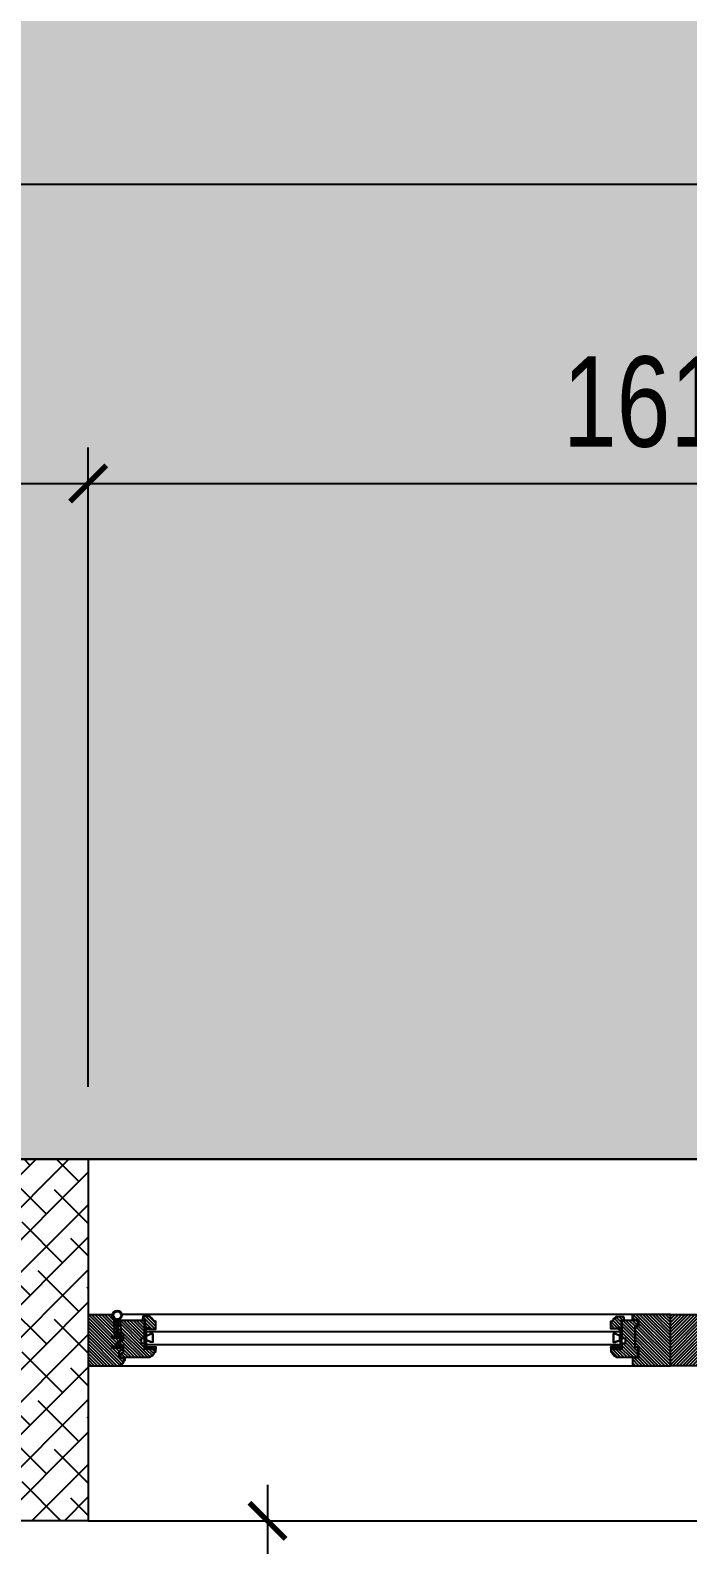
# Model space of a CAD drawing. Header units: metres. Extents: x -577923 to -19598, y 119734 to 247764.
# Drawn here: x -370590 to -369681, y 121091 to 123185 of the extents above; entities that cross this region are included whole.
import ezdxf

# ---------------------------------------------------------------- set-up
doc = ezdxf.new("R2010")
doc.units = ezdxf.units.M
for name, color, linetype in [('dim', 4, 'Continuous'), ('k', 1, 'Continuous'), ('wall', 5, 'Continuous'), ('windows', 7, 'Continuous')]:
    doc.layers.add(name, color=color, linetype=linetype)
doc.styles.add('KOTE', font='romrust.shx', dxfattribs={"width": 0.8})
doc.dimstyles.new('ayala 50', dxfattribs={"dimscale": 50, "dimtxt": 2.5, "dimasz": 1, "dimexe": 1, "dimexo": 2, "dimgap": 1, "dimtad": 1, "dimdec": 0, "dimzin": 9, "dimdsep": 46, "dimtxsty": 'KOTE', "dimblk": 'ARCHTICK', "dimcen": 0, "dimdle": 1, "dimclrd": 4, "dimclre": 4, "dimclrt": 3, "dimadec": 0, "dimazin": 0, "dimtfac": 0.666667, "dimtdec": 0, "dimtix": 1, "dimtmove": 2, "dimatfit": 0, "dimfxl": 1, "dimtvp": 1, "dimtolj": 1, "dimarcsym": 0})

# ---------------------------------------------------------------- blocks, each defined once
blk = doc.blocks.new('Joint-K7335')
at = {"layer": 'windows', "color": 7}
for points in [[(3.9, 10.7, -0.206505), (4.5, 11.8, -0.277528), (4.6, 11.7), (4.7, 11.5, 0.626267), (5.4, 11.5, 0.131441), (5.5, 11.7), (5.5, 18, 0.509109), (4.6, 18.4, -0.294424), (2, 18.3, 0.173488), (1.3, 18.5), (0, 18.5), (0, 2.1, 0.415334), (1.2, 0.9, 0.048115), (1.5, 0.9, 0.113375), (1.5, 1), (4, 2.8, 0.235966), (4, 2.9), (4, 3.3, 0.247659), (4, 3.4, 0.287937), (3.6, 3.4), (1.8, 2.3, -0.576722), (1.5, 2.5), (1.5, 3.3, -0.235966), (1.6, 3.5), (4, 5.3, 0.235966), (4, 5.3), (4, 5.7, 0.247659), (4, 5.8, 0.287937), (3.6, 5.8), (1.8, 4.8, -0.576722), (1.5, 5), (1.5, 6.3, -0.384094), (2.6, 7.5, -0.021813), (2.7, 7.5), (6.5, 7.5), (6.5, 7.6, 0.333043), (5.7, 8.5, -0.293245), (5.3, 8.9, 0.008528), (5.2, 9.3, 0.265517), (5, 9.5, 0.023748), (4.8, 9.5, -0.356149), (3.9, 10.7, -0.356149)], [(3.2, 10.8, 0.355005), (4.6, 8.8, -0.567624), (4.7, 8.8, -0.24708), (4.4, 8.7), (2.2, 9, -0.351704), (1.2, 10.1), (1.2, 12.9, -0.414214), (1.5, 13.2), (1.6, 13.2, 0.277073), (1.9, 13.4), (3.7, 16.8, -0.041112), (3.8, 17), (4.1, 17.7, -0.50666), (4.6, 17.7, -0.2771), (4.6, 17.5), (4.6, 13.3, 0.213422), (4.7, 13.1, -0.886227), (4.4, 12.6, 0.250571), (3.2, 10.8)]]:
    blk.add_lwpolyline(points, format="xyb", dxfattribs=at)
blk.add_lwpolyline([(1.6, 17.8, 0.632714), (1, 17.6), (1, 14.2, 0.78091), (1.6, 14.1), (3.2, 17.1, -0.117333), (3.3, 17.2, 1.218085), (3, 17.5, -0.285776), (2.7, 17.3, -0.145588)], format="xyb", close=True, dxfattribs=at)
blk = doc.blocks.new('_ArchTick')
at = {"color": 0, "linetype": 'ByBlock', "const_width": 0.15}
blk.add_lwpolyline([(-0.5, -0.5), (0.5, 0.5)], dxfattribs=at)
blk = doc.blocks.new('*D510')
at = {"layer": 'Defpoints', "color": 0, "linetype": 'ByBlock', "transparency": 16777216}
for p in [(-370510.1, 122558), (-371000.1, 121623.6), (-370510.1, 121623.6)]:
    blk.add_point(p, dxfattribs=at)
at = {"layer": 'dim', "color": 4, "linetype": 'ByBlock', "lineweight": -2, "transparency": 16777216}
for p, q in [((-371000.1, 121723.6), (-371000.1, 122608)), ((-370510.1, 121723.6), (-370510.1, 122608)), ((-371050.1, 122558), (-370460.1, 122558))]:
    blk.add_line(p, q, dxfattribs=at)
at = {"layer": 'dim', "color": 4, "linetype": 'ByBlock', "lineweight": -2, "transparency": 16777216, "xscale": 50, "yscale": 50, "zscale": 50, "rotation": 180}
blk.add_blockref('_ArchTick', (-371000.1, 122558), dxfattribs=at)
at = {"layer": 'dim', "color": 4, "linetype": 'ByBlock', "lineweight": -2, "transparency": 16777216, "xscale": 50, "yscale": 50, "zscale": 50}
blk.add_blockref('_ArchTick', (-370510.1, 122558), dxfattribs=at)
at = {"layer": 'dim', "color": 3, "linetype": 'ByBlock', "transparency": 16777216, "insert": (-370755.1, 122670.5), "char_height": 125, "attachment_point": 5, "style": 'KOTE'}
blk.add_mtext('\\A1;490', dxfattribs=at)
blk = doc.blocks.new('*D511')
at = {"layer": 'Defpoints', "color": 0, "linetype": 'ByBlock', "transparency": 16777216}
for p in [(-368900.1, 122558), (-370510.1, 121623.6), (-368900.1, 121623.6)]:
    blk.add_point(p, dxfattribs=at)
at = {"layer": 'dim', "color": 4, "linetype": 'ByBlock', "lineweight": -2, "transparency": 16777216}
for p, q in [((-370510.1, 121723.6), (-370510.1, 122608)), ((-368900.1, 121723.6), (-368900.1, 122608)), ((-370560.1, 122558), (-368850.1, 122558))]:
    blk.add_line(p, q, dxfattribs=at)
at = {"layer": 'dim', "color": 4, "linetype": 'ByBlock', "lineweight": -2, "transparency": 16777216, "xscale": 50, "yscale": 50, "zscale": 50, "rotation": 180}
blk.add_blockref('_ArchTick', (-370510.1, 122558), dxfattribs=at)
at = {"layer": 'dim', "color": 4, "linetype": 'ByBlock', "lineweight": -2, "transparency": 16777216, "xscale": 50, "yscale": 50, "zscale": 50}
blk.add_blockref('_ArchTick', (-368900.1, 122558), dxfattribs=at)
at = {"layer": 'dim', "color": 3, "linetype": 'ByBlock', "transparency": 16777216, "insert": (-369705.1, 122670.5), "char_height": 125, "attachment_point": 5, "style": 'KOTE'}
blk.add_mtext('\\A1;1610', dxfattribs=at)
blk = doc.blocks.new('*D531')
at = {"layer": 'Defpoints', "color": 0, "linetype": 'ByBlock', "transparency": 16777216}
for p in [(-371775.1, 121123.6), (-370510.1, 121123.6), (-370510.1, 120880.1)]:
    blk.add_point(p, dxfattribs=at)
at = {"layer": 'dim', "color": 4, "linetype": 'ByBlock', "lineweight": -2, "transparency": 16777216}
for p, q in [((-371775.1, 121023.6), (-371775.1, 120830.1)), ((-370510.1, 121023.6), (-370510.1, 120830.1)), ((-371825.1, 120880.1), (-370460.1, 120880.1))]:
    blk.add_line(p, q, dxfattribs=at)
at = {"layer": 'dim', "color": 4, "linetype": 'ByBlock', "lineweight": -2, "transparency": 16777216, "xscale": 50, "yscale": 50, "zscale": 50, "rotation": 180}
blk.add_blockref('_ArchTick', (-371775.1, 120880.1), dxfattribs=at)
at = {"layer": 'dim', "color": 4, "linetype": 'ByBlock', "lineweight": -2, "transparency": 16777216, "xscale": 50, "yscale": 50, "zscale": 50}
blk.add_blockref('_ArchTick', (-370510.1, 120880.1), dxfattribs=at)
at = {"layer": 'dim', "color": 3, "linetype": 'ByBlock', "transparency": 16777216, "insert": (-371142.6, 120992.6), "char_height": 125, "attachment_point": 5, "style": 'KOTE'}
blk.add_mtext('\\A1;1265', dxfattribs=at)
blk = doc.blocks.new('*D532')
at = {"layer": 'Defpoints', "color": 0, "linetype": 'ByBlock', "transparency": 16777216}
for p in [(-370510.1, 121123.6), (-368900.1, 121123.6), (-368900.1, 120880.1)]:
    blk.add_point(p, dxfattribs=at)
at = {"layer": 'dim', "color": 4, "linetype": 'ByBlock', "lineweight": -2, "transparency": 16777216}
for p, q in [((-370510.1, 121023.6), (-370510.1, 120830.1)), ((-368900.1, 121023.6), (-368900.1, 120830.1)), ((-370560.1, 120880.1), (-368850.1, 120880.1))]:
    blk.add_line(p, q, dxfattribs=at)
at = {"layer": 'dim', "color": 4, "linetype": 'ByBlock', "lineweight": -2, "transparency": 16777216, "xscale": 50, "yscale": 50, "zscale": 50, "rotation": 180}
blk.add_blockref('_ArchTick', (-370510.1, 120880.1), dxfattribs=at)
at = {"layer": 'dim', "color": 4, "linetype": 'ByBlock', "lineweight": -2, "transparency": 16777216, "xscale": 50, "yscale": 50, "zscale": 50}
blk.add_blockref('_ArchTick', (-368900.1, 120880.1), dxfattribs=at)
at = {"layer": 'dim', "color": 3, "linetype": 'ByBlock', "transparency": 16777216, "insert": (-369705.1, 120992.6), "char_height": 125, "attachment_point": 5, "style": 'KOTE'}
blk.add_mtext('\\A1;1610', dxfattribs=at)
blk = doc.blocks.new('*D540')
at = {"layer": 'Defpoints', "color": 0, "linetype": 'ByBlock', "transparency": 16777216}
for p in [(-370510.1, 121123.6), (-370510.1, 120003.6), (-370262.2, 120003.6)]:
    blk.add_point(p, dxfattribs=at)
at = {"layer": 'dim', "color": 4, "linetype": 'ByBlock', "lineweight": -2, "transparency": 16777216}
for p, q in [((-370262.2, 121173.6), (-370262.2, 119953.6)), ((-370410.1, 121123.6), (-370212.2, 121123.6)), ((-370410.1, 120003.6), (-370212.2, 120003.6))]:
    blk.add_line(p, q, dxfattribs=at)
at = {"layer": 'dim', "color": 4, "linetype": 'ByBlock', "lineweight": -2, "transparency": 16777216, "xscale": 50, "yscale": 50, "zscale": 50}
for p, rotation in [((-370262.2, 121123.6), 90), ((-370262.2, 120003.6), 270)]:
    blk.add_blockref('_ArchTick', p, dxfattribs=dict(at, rotation=rotation))
at = {"layer": 'dim', "color": 3, "linetype": 'ByBlock', "transparency": 16777216, "insert": (-370374.7, 120563.6), "char_height": 125, "attachment_point": 5, "rotation": 90, "style": 'KOTE'}
blk.add_mtext('\\A1;1120', dxfattribs=at)
blk = doc.blocks.new('*D547')
at = {"layer": 'Defpoints', "color": 0, "linetype": 'ByBlock', "transparency": 16777216}
for p in [(-374785.1, 122971.4), (-359510.1, 122258.6), (-374785.1, 121623.6)]:
    blk.add_point(p, dxfattribs=at)
at = {"layer": 'dim', "color": 4, "linetype": 'ByBlock', "lineweight": -2, "transparency": 16777216}
for p, q in [((-374785.1, 121723.6), (-374785.1, 123021.4)), ((-359510.1, 122358.6), (-359510.1, 123021.4)), ((-359460.1, 122971.4), (-374835.1, 122971.4))]:
    blk.add_line(p, q, dxfattribs=at)
at = {"layer": 'dim', "color": 4, "linetype": 'ByBlock', "lineweight": -2, "transparency": 16777216, "xscale": 50, "yscale": 50, "zscale": 50, "rotation": 180}
blk.add_blockref('_ArchTick', (-374785.1, 122971.4), dxfattribs=at)
at = {"layer": 'dim', "color": 4, "linetype": 'ByBlock', "lineweight": -2, "transparency": 16777216, "xscale": 50, "yscale": 50, "zscale": 50}
blk.add_blockref('_ArchTick', (-359510.1, 122971.4), dxfattribs=at)
at = {"layer": 'dim', "color": 3, "linetype": 'ByBlock', "transparency": 16777216, "insert": (-367147.6, 123083.9), "char_height": 125, "attachment_point": 5, "style": 'KOTE'}
blk.add_mtext('\\A1;15275', dxfattribs=at)

msp = doc.modelspace()

# ---------------------------------------------------------------- hatches: boundary and pattern name
h = msp.add_hatch()
h.set_pattern_fill('ANSI31', color=4, style=0)
h.set_pattern_definition([(315, (-493522.445, 128491.0597), (-2.24506403, -2.24506403), [])])
edge = h.paths.add_edge_path()
edge.add_line((-370468.1, 121366.3), (-370461.8, 121366.3))
edge.add_line((-370461.8, 121366.3), (-370461.8, 121356.6))
edge.add_line((-370461.8, 121356.6), (-370464.8, 121354.9))
edge.add_arc((-370464, 121353.6), 1.5, 120.1137, 180)
edge.add_line((-370465.5, 121353.6), (-370465.5, 121350.2))
edge.add_line((-370465.5, 121350.2), (-370465.1, 121349.8))
edge.add_line((-370465.1, 121349.8), (-370424.3, 121349.8))
edge.add_line((-370424.3, 121349.8), (-370424.3, 121351.3))
edge.add_arc((-370424.3, 121357.3), 6, 270, 360)
edge.add_line((-370418.3, 121357.3), (-370416.8, 121357.3))
edge.add_line((-370416.8, 121357.3), (-370416.8, 121361.1))
edge.add_line((-370416.8, 121361.1), (-370432.1, 121361.1))
edge.add_line((-370432.1, 121361.1), (-370432.1, 121368.6))
edge.add_line((-370432.1, 121368.6), (-370436.6, 121368.6))
edge.add_line((-370436.6, 121368.6), (-370436.6, 121376.1))
edge.add_line((-370436.6, 121376.1), (-370432.1, 121376.1))
edge.add_line((-370432.1, 121376.1), (-370432.1, 121400.8))
edge.add_line((-370432.1, 121400.8), (-370468.9, 121400.8))
edge.add_line((-370468.9, 121400.8), (-370469.3, 121400.5))
edge.add_line((-370469.3, 121400.5), (-370468.7, 121380.6))
edge.add_line((-370468.7, 121380.6), (-370468.4, 121380.2))
edge.add_line((-370468.4, 121380.2), (-370461.8, 121380.2))
edge.add_line((-370461.8, 121380.2), (-370461.8, 121373.5))
edge.add_line((-370461.8, 121373.5), (-370468.5, 121369.3))
edge.add_line((-370468.5, 121369.3), (-370468.5, 121366.7))
edge.add_line((-370468.5, 121366.7), (-370468.1, 121366.3))
edge = h.paths.add_edge_path()
edge.add_line((-370431.4, 121390.3), (-370426.1, 121390.3))
edge.add_line((-370426.1, 121390.3), (-370426.1, 121388.8))
edge.add_line((-370426.1, 121388.8), (-370416.8, 121388.8))
edge.add_line((-370416.8, 121388.8), (-370416.8, 121399.3))
edge.add_arc((-370416.9, 121403.2), 3.87, 198.7208, 271.2952, ccw=False)
edge.add_arc((-370424.2, 121400.7), 3.87, 18.7208, 91.2952)
edge.add_line((-370424.3, 121404.6), (-370424.3, 121406.1))
edge.add_line((-370424.3, 121406.1), (-370434.6, 121406.1))
edge.add_line((-370434.6, 121406.1), (-370435.5, 121400.8))
edge.add_line((-370435.5, 121400.8), (-370431.8, 121400.8))
edge.add_line((-370431.8, 121400.8), (-370431.4, 121390.3))
edge = h.paths.add_edge_path()
edge.add_line((-370470.4, 121381.6), (-370470.4, 121400.8))
edge.add_arc((-370470.4, 121407.6), 6.75, 180, 270, ccw=False)
edge.add_line((-370477.1, 121407.6), (-370477.1, 121408.6))
edge.add_line((-370477.1, 121408.6), (-370510.1, 121408.6))
edge.add_line((-370510.1, 121408.6), (-370510.1, 121338.1))
edge.add_line((-370510.1, 121338.1), (-370466.6, 121338.1))
edge.add_line((-370466.6, 121338.1), (-370466.6, 121339.6))
edge.add_arc((-370466.6, 121345.6), 6, 270, 360)
edge.add_line((-370460.6, 121345.6), (-370459.1, 121345.6))
edge.add_line((-370459.1, 121345.6), (-370459.1, 121348.7))
edge.add_line((-370459.1, 121348.7), (-370467.4, 121348.7))
edge.add_line((-370467.4, 121348.7), (-370467.4, 121357.7))
edge.add_line((-370467.4, 121357.7), (-370463.6, 121360))
edge.add_line((-370463.6, 121360), (-370463.6, 121361.8))
edge.add_line((-370463.6, 121361.8), (-370464, 121362.2))
edge.add_line((-370464, 121362.2), (-370477.5, 121362.2))
edge.add_line((-370477.5, 121362.2), (-370477.5, 121365.2))
edge.add_line((-370477.5, 121365.2), (-370471.9, 121365.2))
edge.add_line((-370471.9, 121365.2), (-370471.9, 121367.7))
edge.add_line((-370471.9, 121367.7), (-370470.4, 121367.7))
edge.add_line((-370470.4, 121367.7), (-370470.4, 121369.8))
edge.add_line((-370470.4, 121369.8), (-370463.6, 121373.8))
edge.add_line((-370463.6, 121373.8), (-370463.6, 121375.7))
edge.add_line((-370463.6, 121375.7), (-370464, 121376.1))
edge.add_line((-370464, 121376.1), (-370477.5, 121376.1))
edge.add_line((-370477.5, 121376.1), (-370477.5, 121379.1))
edge.add_line((-370477.5, 121379.1), (-370471.9, 121379.1))
edge.add_line((-370471.9, 121379.1), (-370471.9, 121381.6))
h = msp.add_hatch()
h.set_pattern_fill('ANSI31', color=4, style=0)
h.set_pattern_definition([(315, (-493689.945, 128491.0597), (-2.24506403, -2.24506403), [])])
edge = h.paths.add_edge_path()
edge.add_line((-369772.3, 121361.1), (-369787.6, 121361.1))
edge.add_line((-369787.6, 121361.1), (-369787.6, 121357.3))
edge.add_line((-369787.6, 121357.3), (-369786.1, 121357.3))
edge.add_arc((-369780.1, 121357.3), 6, 180, 270)
edge.add_line((-369780.1, 121351.3), (-369780.1, 121349.8))
edge.add_line((-369780.1, 121349.8), (-369750.1, 121349.8))
edge.add_line((-369750.1, 121349.8), (-369750.1, 121363.3))
edge.add_line((-369750.1, 121363.3), (-369753.9, 121363.3))
edge.add_line((-369753.9, 121363.3), (-369753.9, 121393.3))
edge.add_line((-369753.9, 121393.3), (-369750.1, 121393.3))
edge.add_line((-369750.1, 121393.3), (-369750.1, 121400.8))
edge.add_line((-369750.1, 121400.8), (-369772.3, 121400.8))
edge.add_line((-369772.3, 121400.8), (-369772.3, 121376.1))
edge.add_line((-369772.3, 121376.1), (-369767.8, 121376.1))
edge.add_line((-369767.8, 121376.1), (-369767.8, 121368.6))
edge.add_line((-369767.8, 121368.6), (-369772.3, 121368.6))
edge.add_line((-369772.3, 121368.6), (-369772.3, 121361.1))
h.paths.add_polyline_path([(-369757.6, 121348.8), (-369757.6, 121338.1), (-369705.1, 121338.1), (-369705.1, 121409.1), (-369757.6, 121409.1), (-369757.6, 121401.8), (-369749.1, 121401.8), (-369749.1, 121392.3), (-369753.9, 121392.3), (-369753.9, 121364.3), (-369749.1, 121364.3), (-369749.1, 121348.8)])
edge = h.paths.add_edge_path()
edge.add_line((-369773, 121390.6), (-369778.3, 121390.6))
edge.add_line((-369778.3, 121390.6), (-369778.3, 121389.1))
edge.add_line((-369778.3, 121389.1), (-369787.6, 121389.1))
edge.add_line((-369787.6, 121389.1), (-369787.6, 121399.6))
edge.add_arc((-369787.6, 121403.4), 3.87, 268.7048, 341.2792)
edge.add_arc((-369780.2, 121401), 3.87, 88.7048, 161.2792, ccw=False)
edge.add_line((-369780.1, 121404.8), (-369780.1, 121406.1))
edge.add_line((-369780.1, 121406.1), (-369769.8, 121406.1))
edge.add_line((-369769.8, 121406.1), (-369768.9, 121401.1))
edge.add_line((-369768.9, 121401.1), (-369773, 121401.1))
edge.add_line((-369773, 121401.1), (-369773, 121390.6))
h = msp.add_hatch()
h.set_pattern_fill('ANSI31', color=4, style=0)
h.set_pattern_definition([(225, (-245720.3383, 128491.0597), (2.24506403, -2.24506403), [])])
edge = h.paths.add_edge_path()
edge.add_line((-369638, 121361.1), (-369622.6, 121361.1))
edge.add_line((-369622.6, 121361.1), (-369622.6, 121357.3))
edge.add_line((-369622.6, 121357.3), (-369624.1, 121357.3))
edge.add_arc((-369630.1, 121357.3), 6, -90, 0, ccw=False)
edge.add_line((-369630.1, 121351.3), (-369630.1, 121349.8))
edge.add_line((-369630.1, 121349.8), (-369660.1, 121349.8))
edge.add_line((-369660.1, 121349.8), (-369660.1, 121363.3))
edge.add_line((-369660.1, 121363.3), (-369656.4, 121363.3))
edge.add_line((-369656.4, 121363.3), (-369656.4, 121393.3))
edge.add_line((-369656.4, 121393.3), (-369660.1, 121393.3))
edge.add_line((-369660.1, 121393.3), (-369660.1, 121400.8))
edge.add_line((-369660.1, 121400.8), (-369638, 121400.8))
edge.add_line((-369638, 121400.8), (-369638, 121376.1))
edge.add_line((-369638, 121376.1), (-369642.5, 121376.1))
edge.add_line((-369642.5, 121376.1), (-369642.5, 121368.6))
edge.add_line((-369642.5, 121368.6), (-369638, 121368.6))
edge.add_line((-369638, 121368.6), (-369638, 121361.1))
h.paths.add_polyline_path([(-369652.6, 121348.8), (-369652.6, 121338.1), (-369705.1, 121338.1), (-369705.1, 121409.1), (-369652.6, 121409.1), (-369652.6, 121401.8), (-369661.1, 121401.8), (-369661.1, 121392.3), (-369656.4, 121392.3), (-369656.4, 121364.3), (-369661.1, 121364.3), (-369661.1, 121348.8)])
edge = h.paths.add_edge_path()
edge.add_line((-369637.3, 121390.6), (-369632, 121390.6))
edge.add_line((-369632, 121390.6), (-369632, 121389.1))
edge.add_line((-369632, 121389.1), (-369622.6, 121389.1))
edge.add_line((-369622.6, 121389.1), (-369622.6, 121399.6))
edge.add_arc((-369622.7, 121403.4), 3.87, 198.7208, 271.2952, ccw=False)
edge.add_arc((-369630.1, 121401), 3.87, 18.7208, 91.2952)
edge.add_line((-369630.1, 121404.8), (-369630.1, 121406.1))
edge.add_line((-369630.1, 121406.1), (-369640.5, 121406.1))
edge.add_line((-369640.5, 121406.1), (-369641.4, 121401.1))
edge.add_line((-369641.4, 121401.1), (-369637.3, 121401.1))
edge.add_line((-369637.3, 121401.1), (-369637.3, 121390.6))
at = {"ltscale": 10}
h = msp.add_hatch(dxfattribs=at)
h.set_pattern_fill('ANGLE', color=4, scale=0.1125, angle=-45, style=0)
h.set_pattern_definition([(45, (-372433.1681, 121975.0368), (0.55565335, -0.55565335), [0.5715, -0.2143125]), (315, (-372433.1681, 121975.0368), (-0.55565335, -0.55565335), [0.5715, -0.2143125])])
edge = h.paths.add_edge_path()
edge.add_line((-370431.8, 121390.3), (-370427.3, 121390.3))
edge.add_arc((-370427.8, 121389.6), 0.938, -53.1301, 53.1301, ccw=False)
edge.add_line((-370427.3, 121388.8), (-370431.8, 121388.8))
edge.add_arc((-370431.2, 121389.6), 0.926, 125.8841, 234.1159, ccw=False)
h = msp.add_hatch(dxfattribs=at)
h.set_pattern_fill('ANGLE', color=4, scale=0.1125, angle=-45, style=0)
h.set_pattern_definition([(45, (-372429.0431, 121975.0368), (0.55565335, -0.55565335), [0.5715, -0.2143125]), (315, (-372429.0431, 121975.0368), (-0.55565335, -0.55565335), [0.5715, -0.2143125])])
edge = h.paths.add_edge_path()
edge.add_line((-370432.1, 121388.8), (-370429.9, 121388.8))
edge.add_line((-370429.9, 121388.8), (-370429.9, 121387.3))
edge.add_arc((-370431, 121387.6), 1.16, 194.793, 345.207, ccw=False)
edge.add_line((-370432.1, 121387.3), (-370432.1, 121388.8))
h = msp.add_hatch(dxfattribs=at)
h.set_pattern_fill('ANGLE', color=4, scale=0.1125, angle=-45, style=0)
h.set_pattern_definition([(135, (-367771.2402, 121975.0368), (-0.55565335, -0.55565335), [0.5715, -0.2143125]), (225, (-367771.2402, 121975.0368), (0.55565335, -0.55565335), [0.5715, -0.2143125])])
edge = h.paths.add_edge_path()
edge.add_line((-369772.6, 121390.3), (-369777.1, 121390.3))
edge.add_arc((-369776.6, 121389.6), 0.938, 126.8699, 233.1301)
edge.add_line((-369777.1, 121388.8), (-369772.6, 121388.8))
edge.add_arc((-369773.2, 121389.6), 0.926, 305.8841, 414.1159)
h = msp.add_hatch(dxfattribs=at)
h.set_pattern_fill('ANGLE', color=4, scale=0.1125, angle=-45, style=0)
h.set_pattern_definition([(135, (-367775.3652, 121975.0368), (-0.55565335, -0.55565335), [0.5715, -0.2143125]), (225, (-367775.3652, 121975.0368), (0.55565335, -0.55565335), [0.5715, -0.2143125])])
edge = h.paths.add_edge_path()
edge.add_line((-369772.3, 121388.8), (-369774.5, 121388.8))
edge.add_line((-369774.5, 121388.8), (-369774.5, 121387.3))
edge.add_arc((-369773.4, 121387.6), 1.16, 194.793, 345.207)
edge.add_line((-369772.3, 121387.3), (-369772.3, 121388.8))
h = msp.add_hatch(dxfattribs=at)
h.set_pattern_fill('BRASS', color=4, scale=0.225, angle=-45, style=0)
h.set_pattern_definition([(45, (-372429.0431, 121965.2868), (1.0102788, -1.0102788), []), (45, (-372428.538, 121964.7816), (1.0102788, -1.0102788), [0.714375, -0.3571875])])
h.paths.add_polyline_path([(-370428.8, 121361.1), (-370428.8, 121364.1), (-370419.8, 121364.1), (-370419.8, 121361.1)])
h = msp.add_hatch(dxfattribs=at)
h.set_pattern_fill('ANGLE', color=4, scale=0.1125, angle=-45, style=0)
h.set_pattern_definition([(45, (-372429.0431, 121965.2868), (0.55565335, -0.55565335), [0.5715, -0.2143125]), (315, (-372429.0431, 121965.2868), (-0.55565335, -0.55565335), [0.5715, -0.2143125])])
h.paths.add_polyline_path([(-370419.8, 121361.1), (-370419.8, 121364.1), (-370416.8, 121364.1), (-370416.8, 121361.1)])
h = msp.add_hatch(dxfattribs=at)
h.set_pattern_fill('ANGLE', color=4, scale=0.1125, angle=-45, style=0)
h.set_pattern_definition([(135, (-367775.3652, 121965.2868), (-0.55565335, -0.55565335), [0.5715, -0.2143125]), (225, (-367775.3652, 121965.2868), (0.55565335, -0.55565335), [0.5715, -0.2143125])])
h.paths.add_polyline_path([(-369784.6, 121361.1), (-369784.6, 121364.1), (-369787.6, 121364.1), (-369787.6, 121361.1)])
h = msp.add_hatch(dxfattribs=at)
h.set_pattern_fill('BRASS', color=4, scale=0.225, angle=-45, style=0)
h.set_pattern_definition([(135, (-367775.3652, 121965.2868), (-1.0102788, -1.0102788), []), (135, (-367775.8704, 121964.7816), (-1.0102788, -1.0102788), [0.714375, -0.3571875])])
h.paths.add_polyline_path([(-369775.6, 121361.1), (-369775.6, 121364.1), (-369784.6, 121364.1), (-369784.6, 121361.1)])
at = {"layer": 'k', "linetype": 'ByBlock'}
h = msp.add_hatch(color=254, dxfattribs=at)
h.paths.add_polyline_path([(-374785.1, 129703.6), (-358415.1, 129703.6), (-358415.1, 129533.6), (-357745.1, 129533.6), (-357745.1, 125953.6), (-359790.1, 125953.6), (-359790.1, 125543.6), (-359510.1, 125543.6), (-359510.1, 122258.6), (-359750.1, 122258.6), (-359750.1, 121693.6), (-363775.1, 121693.6), (-363775.1, 122258.6), (-364180.1, 122258.6), (-364180.1, 121623.6), (-367175.1, 121623.6), (-367175.1, 121893.6), (-367990.1, 121893.6), (-367990.1, 121623.6), (-371000.1, 121623.6), (-371000.1, 122313.6), (-371405.1, 122313.6), (-371405.1, 121623.6), (-374785.1, 121623.6)])
h.paths.add_polyline_path([(-371030.1, 125898.6), (-371450.1, 125898.6), (-371450.1, 125098.6), (-371030.1, 125098.6)], flags=16)
h.paths.add_polyline_path([(-372525.1, 127413.6), (-371625.1, 127413.6), (-371625.1, 126973.6), (-372525.1, 126973.6)], flags=16)
h.paths.add_polyline_path([(-373725.1, 127413.6), (-372845.1, 127413.6), (-372845.1, 126973.6), (-373725.1, 126973.6)], flags=16)
h.paths.add_polyline_path([(-366450.1, 128098.6), (-367330.1, 128098.6), (-367330.1, 127218.6), (-366450.1, 127218.6)], flags=16)
h.paths.add_polyline_path([(-367165.1, 125898.6), (-367975.1, 125898.6), (-367975.1, 125488.6), (-367165.1, 125488.6)], flags=16)
h.paths.add_polyline_path([(-363790.1, 125898.6), (-364205.1, 125898.6), (-364205.1, 125083.6), (-363790.1, 125083.6)], flags=16)
at = {"layer": 'wall'}
h = msp.add_hatch(dxfattribs=at)
h.set_pattern_fill('ANSI38', color=4, scale=10, style=0)
h.set_pattern_definition([(45, (24967.446, 0), (-22.4506403, 22.4506403), []), (135, (24967.446, 0), (-67.351921, 22.4506403), [79.375, -47.625])])
h.paths.add_polyline_path([(-371775.1, 121123.6), (-371775.1, 121623.6), (-370510.1, 121623.6), (-370510.1, 121123.6)])

# ---------------------------------------------------------------- linework, layer by layer
at = {"color": 4, "ltscale": 10}
for p, q in [((-370474.1, 121395.1), (-370474.1, 121402)), ((-370465.3, 121395.3), (-370465.6, 121402.2)), ((-370432.1, 121363.3), (-370429.9, 121386.6)), ((-370429.9, 121363.3), (-370432.1, 121386.6)), ((-370429.9, 121388.8), (-370429.9, 121364.1)), ((-369774.5, 121363.3), (-369772.3, 121386.6)), ((-369772.3, 121363.3), (-369774.5, 121386.6))]:
    msp.add_line(p, q, dxfattribs=at)
at = {"color": 8}
for p, q in [((-369757.6, 121409.1), (-370463.6, 121409.1)), ((-370466.6, 121338.1), (-369757.6, 121338.1))]:
    msp.add_line(p, q, dxfattribs=at)
for p, q in [((-369757.6, 121400.8), (-369757.6, 121409.1)), ((-370471.9, 121381.6), (-370470.4, 121381.6)), ((-369774.5, 121388.8), (-369774.5, 121364.1)), ((-369750.1, 121363.3), (-369753.9, 121363.3))]:
    msp.add_line(p, q)
at = {"color": 7}
for p, q in [((-370429.9, 121385.6), (-369774.5, 121385.6)), ((-370429.9, 121367.3), (-369774.5, 121367.3))]:
    msp.add_line(p, q, dxfattribs=at)
for points in [[(-370470.4, 121381.6), (-370470.4, 121400.8, -0.414214), (-370477.1, 121407.6), (-370477.1, 121408.6), (-370510.1, 121408.6), (-370510.1, 121338.1), (-370466.6, 121338.1), (-370466.6, 121339.6, 0.414214), (-370460.6, 121345.6), (-370459.1, 121345.6), (-370459.1, 121348.7), (-370467.4, 121348.7), (-370467.4, 121357.7), (-370463.6, 121360), (-370463.6, 121361.8), (-370464, 121362.2), (-370477.5, 121362.2), (-370477.5, 121365.2), (-370471.9, 121365.2), (-370471.9, 121367.7), (-370470.4, 121367.7), (-370470.4, 121369.8), (-370463.6, 121373.8), (-370463.6, 121375.7), (-370464, 121376.1), (-370477.5, 121376.1), (-370477.5, 121379.1), (-370471.9, 121379.1), (-370471.9, 121381.6)], [(-369772.3, 121361.1), (-369787.6, 121361.1), (-369787.6, 121357.3), (-369786.1, 121357.3, 0.414214), (-369780.1, 121351.3), (-369780.1, 121349.8), (-369750.1, 121349.8), (-369750.1, 121363.3), (-369753.9, 121363.3), (-369753.9, 121393.3), (-369750.1, 121393.3), (-369750.1, 121400.8), (-369772.3, 121400.8), (-369772.3, 121376.1), (-369767.8, 121376.1), (-369767.8, 121368.6), (-369772.3, 121368.6), (-369772.3, 121361.1)]]:
    msp.add_lwpolyline(points, format="xyb", dxfattribs=at)
for points in [[(-370468.1, 121366.3), (-370461.8, 121366.3), (-370461.8, 121356.6), (-370464.8, 121354.9, 0.267417), (-370465.5, 121353.6), (-370465.5, 121350.2), (-370465.1, 121349.8), (-370424.3, 121349.8), (-370424.3, 121351.3, 0.414214), (-370418.3, 121357.3), (-370416.8, 121357.3), (-370416.8, 121361.1), (-370432.1, 121361.1), (-370432.1, 121368.6), (-370436.6, 121368.6), (-370436.6, 121376.1), (-370432.1, 121376.1), (-370432.1, 121400.8), (-370468.9, 121400.8), (-370469.3, 121400.5), (-370468.7, 121380.6), (-370468.4, 121380.2), (-370461.8, 121380.2), (-370461.8, 121373.5), (-370468.5, 121369.3), (-370468.5, 121366.7)], [(-370431.4, 121390.3), (-370426.1, 121390.3), (-370426.1, 121388.8), (-370416.8, 121388.8), (-370416.8, 121399.3, -0.327693), (-370420.5, 121402, 0.327693), (-370424.3, 121404.6), (-370424.3, 121406.1), (-370434.6, 121406.1), (-370435.5, 121400.8), (-370431.8, 121400.8), (-370431.4, 121390.3)], [(-369773, 121390.6), (-369778.3, 121390.6), (-369778.3, 121389.1), (-369787.6, 121389.1), (-369787.6, 121399.6, 0.327693), (-369783.9, 121402.2, -0.327693), (-369780.1, 121404.8), (-369780.1, 121406.1), (-369769.8, 121406.1), (-369768.9, 121401.1), (-369773, 121401.1), (-369773, 121390.6)]]:
    msp.add_lwpolyline(points, format="xyb", close=True, dxfattribs=at)
for points in [[(-369757.6, 121348.8), (-369757.6, 121338.1), (-369705.1, 121338.1), (-369705.1, 121409.1), (-369757.6, 121409.1), (-369757.6, 121401.8), (-369749.1, 121401.8), (-369749.1, 121392.3), (-369753.9, 121392.3), (-369753.9, 121364.3), (-369749.1, 121364.3), (-369749.1, 121348.8), (-369757.6, 121348.8)], [(-369652.6, 121348.8), (-369652.6, 121338.1), (-369705.1, 121338.1), (-369705.1, 121409.1), (-369652.6, 121409.1), (-369652.6, 121401.8), (-369661.1, 121401.8), (-369661.1, 121392.3), (-369656.4, 121392.3), (-369656.4, 121364.3), (-369661.1, 121364.3), (-369661.1, 121348.8), (-369652.6, 121348.8)]]:
    msp.add_lwpolyline(points, dxfattribs=at)
at = {"color": 4, "ltscale": 10}
for points in [[(-370470.4, 121395.1), (-370474.1, 121395.1), (-370474.1, 121381.6), (-370470.4, 121381.6)], [(-370469, 121395.1), (-370465.3, 121395.3), (-370464.6, 121381.8), (-370468.4, 121381.6)], [(-370432.1, 121386.6), (-370429.9, 121386.6), (-370429.9, 121363.3), (-370432.1, 121363.3)], [(-369772.3, 121386.6), (-369774.5, 121386.6), (-369774.5, 121363.3), (-369772.3, 121363.3)], [(-370428.8, 121361.1), (-370428.8, 121364.1), (-370419.8, 121364.1), (-370419.8, 121361.1)], [(-370419.8, 121361.1), (-370419.8, 121364.1), (-370416.8, 121364.1), (-370416.8, 121361.1)], [(-369784.6, 121361.1), (-369784.6, 121364.1), (-369787.6, 121364.1), (-369787.6, 121361.1)], [(-369775.6, 121361.1), (-369775.6, 121364.1), (-369784.6, 121364.1), (-369784.6, 121361.1)]]:
    msp.add_lwpolyline(points, close=True, dxfattribs=at)
for points in [[(-370431.8, 121390.3), (-370427.3, 121390.3, -0.5), (-370427.3, 121388.8), (-370431.8, 121388.8, -0.5108)], [(-370432.1, 121388.8), (-370429.9, 121388.8), (-370429.9, 121387.3, -0.770201), (-370432.1, 121387.3)], [(-369772.6, 121390.3), (-369777.1, 121390.3, 0.5), (-369777.1, 121388.8), (-369772.6, 121388.8, 0.5108)], [(-369772.3, 121388.8), (-369774.5, 121388.8), (-369774.5, 121387.3, 0.770201), (-369772.3, 121387.3)]]:
    msp.add_lwpolyline(points, format="xyb", close=True, dxfattribs=at)
at = {"color": 7}
for points in [[(-370420.9, 121382.5), (-370420.9, 121370.5), (-370424.6, 121370.5), (-370424.6, 121371.2), (-370429.9, 121373), (-370429.9, 121379.9), (-370424.6, 121381.7), (-370424.6, 121382.5)], [(-370421.3, 121382.1), (-370421.3, 121370.8), (-370424.3, 121370.8), (-370424.3, 121371.5), (-370429.5, 121373.3), (-370429.5, 121379.6), (-370424.3, 121381.5), (-370424.3, 121382.1)], [(-369784.3, 121382.5), (-369784.3, 121370.5), (-369780.5, 121370.5), (-369780.5, 121371.2), (-369774.5, 121373), (-369774.5, 121379.9), (-369780.5, 121381.7), (-369780.5, 121382.5)], [(-369783.9, 121382.1), (-369783.9, 121370.8), (-369780.9, 121370.8), (-369780.9, 121371.5), (-369774.9, 121373.3), (-369774.9, 121379.6), (-369780.9, 121381.5), (-369780.9, 121382.1)]]:
    msp.add_lwpolyline(points, close=True, dxfattribs=at)
for radius in [6.56, 5.25]:
    msp.add_circle((-370470, 121407.8), radius, dxfattribs=at)
at = {"layer": 'k', "color": 1, "linetype": 'ByBlock'}
msp.add_lwpolyline([(-364180.1, 121623.6), (-367175.1, 121623.6), (-367175.1, 121893.6), (-367990.1, 121893.6), (-367990.1, 121623.6), (-371000.1, 121623.6), (-371000.1, 122313.6), (-371405.1, 122313.6), (-371405.1, 121623.6), (-374785.1, 121623.6), (-374785.1, 129703.6)], dxfattribs=at)
at = {"layer": 'wall', "color": 4, "linetype": 'ByBlock'}
for p, q in [((-370510.1, 121623.6), (-368900.1, 121623.6)), ((-370510.1, 121123.6), (-368900.1, 121123.6))]:
    msp.add_line(p, q, dxfattribs=at)
at = {"layer": 'wall', "linetype": 'ByBlock'}
msp.add_lwpolyline([(-371775.1, 121123.6), (-371775.1, 121623.6), (-371775.1, 121623.6), (-371775.1, 121623.6), (-370510.1, 121623.6), (-370510.1, 121623.6), (-370510.1, 121623.6), (-370510.1, 121123.6), (-371775.1, 121123.6)], dxfattribs=at)

# ---------------------------------------------------------------- block references
at = {"layer": 'wall', "color": 4, "ltscale": 10, "xscale": -0.75, "yscale": 0.75, "zscale": 0.75, "rotation": 270}
for p in [(-370477.5, 121376.1), (-370477.5, 121362.2)]:
    msp.add_blockref('Joint-K7335', p, dxfattribs=at)

# ---------------------------------------------------------------- dimensions: what is measured, and where the dimension line sits
at = {"layer": 'dim', "color": 2, "linetype": 'ByBlock'}
for base, p1, p2, picture, middle in [((-374785.1, 122971.4), (-359510.1, 122258.6), (-374785.1, 121623.6), '*D547', (-367147.6, 123083.9)), ((-370510.1, 122558), (-371000.1, 121623.6), (-370510.1, 121623.6), '*D510', (-370755.1, 122670.5)), ((-368900.1, 122558), (-370510.1, 121623.6), (-368900.1, 121623.6), '*D511', (-369705.1, 122670.5)), ((-370510.1, 120880.1), (-371775.1, 121123.6), (-370510.1, 121123.6), '*D531', (-371142.6, 120992.6)), ((-368900.1, 120880.1), (-370510.1, 121123.6), (-368900.1, 121123.6), '*D532', (-369705.1, 120992.6))]:
    dim = msp.add_linear_dim(base=base, p1=p1, p2=p2, dimstyle='ayala 50', dxfattribs=at)
    dim.commit()
    dim.dimension.update_dxf_attribs({"geometry": picture, "text_midpoint": middle})
dim = msp.add_linear_dim(base=(-370262.2, 120003.6), p1=(-370510.1, 121123.6), p2=(-370510.1, 120003.6), angle=90, dimstyle='ayala 50', dxfattribs=at)
dim.commit()
dim.dimension.update_dxf_attribs({"geometry": '*D540', "text_midpoint": (-370374.7, 120563.6)})

doc.saveas('drawing.dxf')
